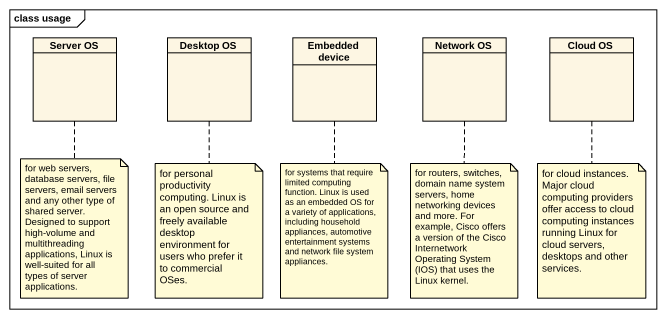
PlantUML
@startuml
mainframe class usage
hide circle
hide empty members
class "Server OS" as Server_OS
class "Desktop OS" as Desktop_OS
class "Embedded device" as Embedded_device
class "Network OS" as Network_OS
class "Cloud OS" as Cloud_OS
note bottom of Server_OS : for web servers, database servers, file servers, email servers and any other type of shared server. Designed to support high-volume and multithreading applications, Linux is well-suited for all types of server applications.
note bottom of Desktop_OS : for personal productivity computing. Linux is an open source and freely available desktop environment for users who prefer it to commercial OSes.
note bottom of Embedded_device : for systems that require limited computing function. Linux is used as an embedded OS for a variety of applications, including household appliances, automotive entertainment systems and network file system appliances.
note bottom of Network_OS : for routers, switches, domain name system servers, home networking devices and more. For example, Cisco offers a version of the Cisco Internetwork Operating System (IOS) that uses the Linux kernel.
note bottom of Cloud_OS : for cloud instances. Major cloud computing providers offer access to cloud computing instances running Linux for cloud servers, desktops and other services.
@enduml
